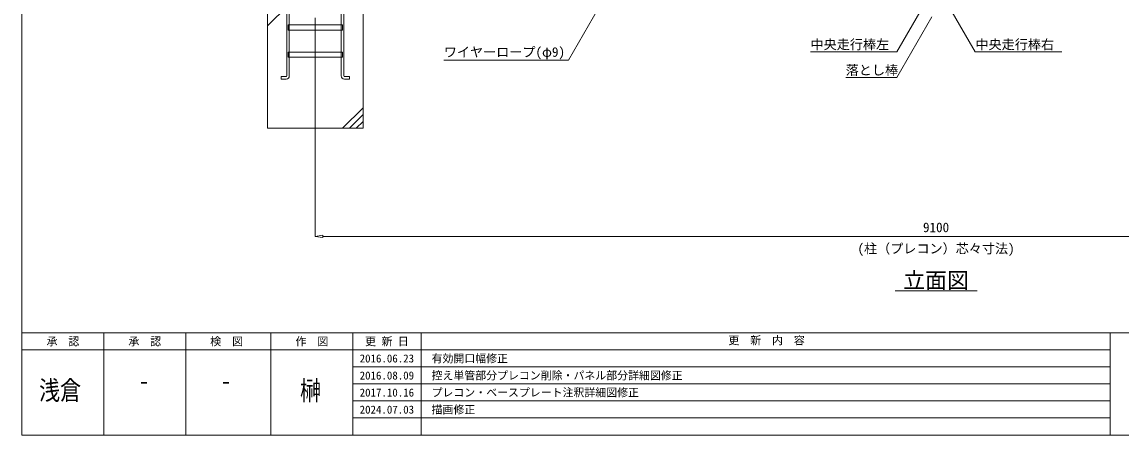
# Model space of a CAD drawing. Units: millimetres, scale not verified. Extents: x -10062 to 10062, y -16938 to 16938.
# Drawn here: x -10062 to -2007, y 3062 to 6091 of the extents above; entities that cross this region are included whole.
import ezdxf
from ezdxf.enums import TextEntityAlignment as Align

# ---------------------------------------------------------------- set-up
doc = ezdxf.new("R2010")
doc.units = ezdxf.units.MM
doc.header["$LTSCALE"] = 90
doc.linetypes.add('CHAIN2', pattern=[12, 9, -1, 1, -1])
doc.linetypes.add('DASHED1', pattern=[1.8, 1.2, -0.6])
for name, color, linetype, lineweight in [('0-9_基礎工事用PCA小', 134, 'Continuous', 18), ('0-B_図面枠', 134, 'Continuous', 18), ('0-C_寸法', 134, 'Continuous', 18), ('1-6_通芯', 134, 'CHAIN2', 18), ('1-B_文字', 134, 'Continuous', 18)]:
    doc.layers.add(name, color=color, linetype=linetype, lineweight=lineweight)
doc.styles.add('ＭＳ ゴシック', font='')
doc.styles.get('ＭＳ ゴシック').set_extended_font_data('MS Gothic')

msp = doc.modelspace()

# ---------------------------------------------------------------- linework, layer by layer
at = {"layer": '0-9_基礎工事用PCA小'}
for p, q in [((-8262.5, 6062.5), (-8112.5, 6212.5)), ((-8102.98, 6032.5), (-8102.98, 5870.5)), ((-7722.03, 6032.5), (-7722.03, 5870.5)), ((-8102.98, 5832.5), (-8102.98, 5695.5)), ((-7722.03, 5832.5), (-7722.03, 5695.5)), ((-7562.5, 5462.5), (-7712.5, 5312.5)), ((-7562.5, 5412.5), (-7662.5, 5312.5)), ((-7562.5, 5362.5), (-7612.5, 5312.5))]:
    msp.add_line(p, q, dxfattribs=at)
at = {"layer": '0-9_基礎工事用PCA小', "linetype": 'DASHED1'}
for p, q in [((-8102.98, 6070.5), (-8102.98, 6032.5)), ((-7722.03, 6070.5), (-7722.03, 6032.5)), ((-8102.98, 5870.5), (-8102.98, 5832.5)), ((-7722.03, 5870.5), (-7722.03, 5832.5))]:
    msp.add_line(p, q, dxfattribs=at)
at = {"layer": '0-9_基礎工事用PCA小'}
for points in [[(-8262.5, 5312.5), (-7562.5, 5312.5), (-7562.5, 6212.5), (-8262.5, 6212.5)], [(-8112.5, 6070.5), (-7712.5, 6070.5), (-7712.5, 6032.5), (-8112.5, 6032.5)], [(-8112.5, 5870.5), (-7712.5, 5870.5), (-7712.5, 5832.5), (-8112.5, 5832.5)]]:
    msp.add_lwpolyline(points, close=True, dxfattribs=at)
for points in [[(-8122.02, 5695.55), (-8122.02, 6272.5), (-8102.98, 6272.5), (-8102.98, 6070.5)], [(-7702.97, 5695.55), (-7702.97, 6272.5), (-7722.03, 6272.5), (-7722.03, 6070.5)], [(-8125.97, 5672.5), (-8162.97, 5672.5), (-8162.97, 5691.55), (-8126.03, 5691.55)], [(-7699.02, 5672.5), (-7662.02, 5672.5), (-7662.02, 5691.55), (-7698.98, 5691.55)]]:
    msp.add_lwpolyline(points, dxfattribs=at)
for centre, radius, start, end in [((-8126.03, 5695.55), 4, 270, 360), ((-8125.97, 5695.5), 23, 270, 360), ((-7699.02, 5695.5), 23, 180, 270), ((-7698.98, 5695.55), 4, 180, 270)]:
    msp.add_arc(centre, radius, start, end, dxfattribs=at)
at = {"layer": '0-B_図面枠'}
for p, q in [((-10062.5, 3812.5), (10062.5, 3812.5)), ((-9462.5, 3812.5), (-9462.5, 3062.5)), ((-8862.5, 3812.5), (-8862.5, 3062.5)), ((-8237.5, 3812.5), (-8237.5, 3062.5)), ((-7637.5, 3812.5), (-7637.5, 3062.5)), ((-7137.5, 3812.5), (-7137.5, 3062.5)), ((-2087.5, 3812.5), (-2087.5, 3062.5)), ((-10062.5, 3687.5), (-2087.5, 3687.5)), ((-7637.5, 3562.5), (-2087.5, 3562.5)), ((-7637.5, 3437.5), (-2087.5, 3437.5)), ((-7637.5, 3312.5), (-2087.5, 3312.5)), ((-7637.5, 3187.5), (-2087.5, 3187.5))]:
    msp.add_line(p, q, dxfattribs=at)
msp.add_lwpolyline([(-10062.5, 16937.5), (10062.5, 16937.5), (10062.5, 3062.5), (-10062.5, 3062.5)], close=True, dxfattribs=at)
at = {"layer": '0-C_寸法'}
for p, q in [((-7912.5, 5311.5), (-7912.5, 4518.05)), ((-7857.5, 4528.21), (-7912.5, 4519.04)), ((-7912.5, 4519.04), (-7857.5, 4509.87)), ((-7857.5, 4528.21), (-7857.5, 4509.87)), ((1132.5, 4519.04), (-7857.5, 4519.04))]:
    msp.add_line(p, q, dxfattribs=at)
at = {"layer": '1-6_通芯'}
msp.add_line((-7912.5, 5312.5), (-7912.5, 7224.5), dxfattribs=at)
at = {"layer": '1-B_文字'}
for p, q in [((-6970.64, 5812.5), (-6057.2, 5812.5)), ((-4282.79, 5872.32), (-3650.07, 5872.32)), ((-3075.16, 5872.32), (-2442.07, 5872.32)), ((-4024.98, 5684.26), (-3650.03, 5684.26)), ((-3662.5, 4119.04), (-3062.5, 4119.04))]:
    msp.add_line(p, q, dxfattribs=at)
for points in [[(-3392.55, 6317.32), (-3649.47, 5872.32), (-3649.83, 5872.32)], [(-3332.45, 6317.32), (-3075.53, 5872.32), (-3075.16, 5872.32)], [(-5799.58, 6257.5), (-6056.5, 5812.5), (-6056.86, 5812.5)], [(-3392.55, 6129.26), (-3649.47, 5684.26), (-3649.83, 5684.26)]]:
    msp.add_lwpolyline(points, dxfattribs=at)

# ---------------------------------------------------------------- texts
at = {"layer": '0-B_図面枠', "style": 'ＭＳ ゴシック'}
for s, p in [('検\u3000図', (-8682.5, 3702)), ('作\u3000図', (-8057.5, 3702)), ('更 新 日', (-7547.5, 3702)), ('更\u3000新\u3000内\u3000容', (-4884.88, 3709.68)), ('承\u3000認', (-9882.5, 3702)), ('承\u3000認', (-9282.5, 3702)), ('2016.06.23', (-7587.5, 3577)), ('有効開口幅修正', (-7060.3, 3577)), ('2016.08.09', (-7587.5, 3452)), ('控え単管部分プレコン削除・パネル部分詳細図修正', (-7060.3, 3452)), ('2017.10.16', (-7587.5, 3327)), ('プレコン・ベースプレート注釈詳細図修正', (-7060.3, 3327)), ('2024.07.03', (-7587.5, 3202)), ('描画修正', (-7060.3, 3202))]:
    msp.add_text(s, height=58.65, dxfattribs=at).set_placement(p, align=Align.BOTTOM_LEFT)
at = {"layer": '0-B_図面枠', "style": 'ＭＳ ゴシック', "width": 0.8}
for s, p in [('浅倉', (-9937.04, 3277.82)), ('榊', (-8024.77, 3276.12)), ('-', (-9206.14, 3348.98)), ('-', (-8606.13, 3348.98))]:
    msp.add_text(s, height=140.8, dxfattribs=at).set_placement(p, align=Align.BOTTOM_LEFT)
at = {"layer": '0-C_寸法', "style": 'ＭＳ ゴシック'}
for s, p in [('9100', (-3458.5, 4528.94)), ('(柱（プレコン）芯々寸法)', (-3938.5, 4373.44))]:
    msp.add_text(s, height=70.38, dxfattribs=at).set_placement(p, align=Align.BOTTOM_LEFT)
at = {"layer": '1-B_文字', "style": 'ＭＳ ゴシック'}
for s, height, p in [('中央走行棒左', 70.38, (-4282.79, 5870.36)), ('中央走行棒右', 70.38, (-3074.17, 5870.36)), ('ワイヤーロープ(φ9)', 70.38, (-6970.64, 5814.8)), ('落とし棒', 70.38, (-4024.98, 5682.29)), ('立面図', 117.3, (-3602.5, 4103.04))]:
    msp.add_text(s, height=height, dxfattribs=at).set_placement(p, align=Align.BOTTOM_LEFT)

doc.saveas('drawing.dxf')
